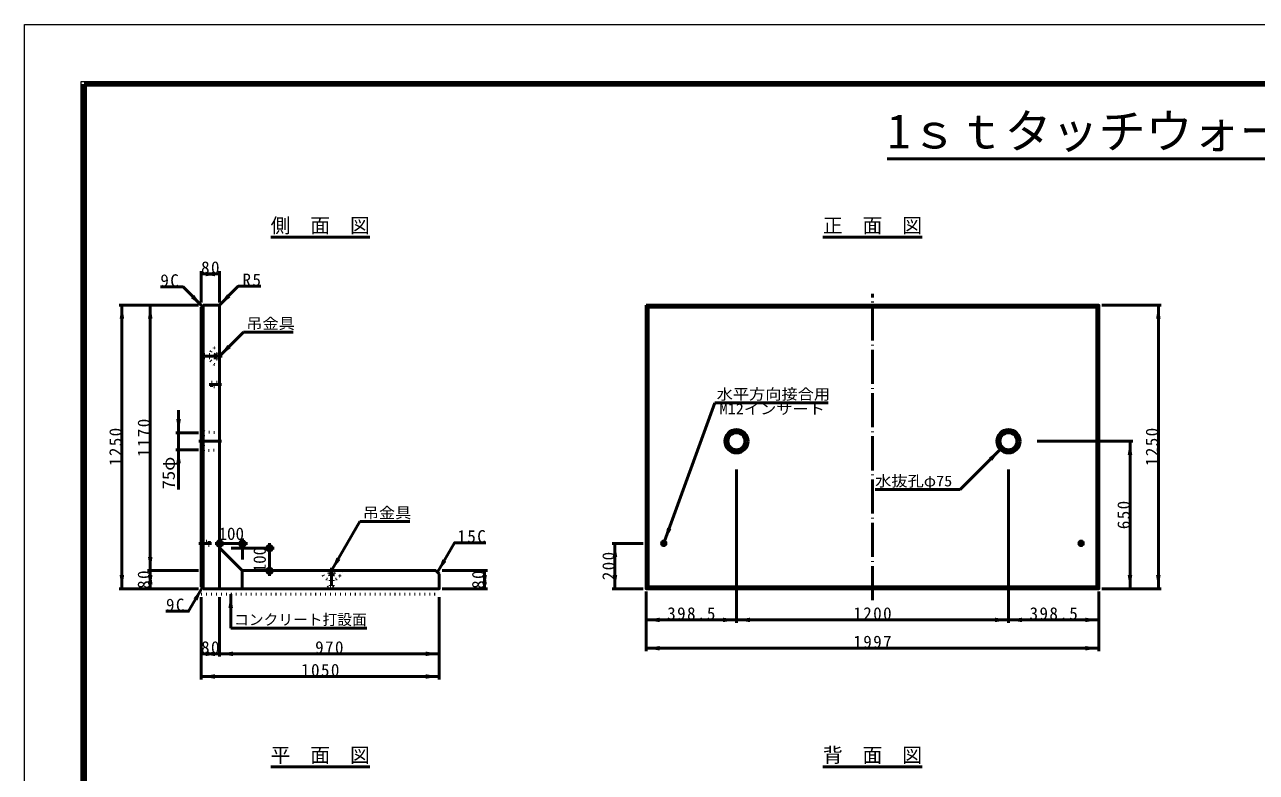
# Model space of a CAD drawing. Units: millimetres, scale not verified, with parts at other scales. Extents: x -2102 to 2102, y -1485 to 1485.
# Drawn here: x -2102 to 71, y 167 to 1485 of the extents above; entities that cross this region are included whole.
import ezdxf
from ezdxf.enums import TextEntityAlignment as Align

# ---------------------------------------------------------------- set-up
doc = ezdxf.new("R2010")
doc.units = ezdxf.units.MM
doc.header["$LTSCALE"] = 5
doc.linetypes.add('DOTTED', pattern=[1.75, 0.25, -1.5])
doc.linetypes.add('LONG_DASHED_DOTTED', pattern=[15.25, 12, -1.5, 0.25, -1.5])
doc.layers.add('0-0_V-nasSTD', color=7, linetype='Continuous', lineweight=50)
doc.styles.add('ＭＳ ゴシック', font='')
doc.styles.get('ＭＳ ゴシック').set_extended_font_data('MS Gothic')

msp = doc.modelspace()

# ---------------------------------------------------------------- linework, layer by layer
at = {"layer": '0-0_V-nasSTD', "lineweight": 100}
msp.add_line((-1997.5, 1380), (-1997.5, -1380), dxfattribs=at)
at = {"layer": '0-0_V-nasSTD'}
for p, q in [((-580.608, 1248.465), (580.608, 1248.465)), ((-1668.369, 1110.327), (-1493.369, 1110.327)), ((-693.969, 1110.327), (-518.969, 1110.327)), ((-1790.869, 1050.327), (-1790.869, 995.327)), ((-1758.869, 1045.327), (-1790.869, 1045.327)), ((-1758.869, 1050.327), (-1758.869, 995.327)), ((-1795.869, 990.327), (-1935.869, 990.327)), ((-1930.869, 990.327), (-1930.869, 490.327)), ((-1880.869, 990.327), (-1880.869, 522.327)), ((-1787.269, 990.327), (-1790.869, 986.727)), ((-1790.869, 986.727), (-1790.869, 493.927)), ((-1760.869, 990.327), (-1787.269, 990.327)), ((-1787.269, 990.327), (-1787.269, 490.327)), ((-1758.869, 988.327), (-1758.869, 490.327)), ((-1005.869, 990.327), (-1002.269, 986.727)), ((-1002.269, 986.727), (-1002.269, 493.927)), ((-210.669, 986.727), (-1002.269, 986.727)), ((-210.669, 986.727), (-207.069, 990.327)), ((-210.669, 493.927), (-210.669, 986.727)), ((-97.069, 990.327), (-202.069, 990.327)), ((-102.069, 990.327), (-102.069, 490.327)), ((-1758.869, 900.327), (-1716.442, 942.754)), ((-1716.442, 942.754), (-1628.442, 942.754)), ((-1830.869, 805.327), (-1830.869, 765.327)), ((-884.444, 818.218), (-973.369, 573.898)), ((-884.444, 818.218), (-684.444, 818.218)), ((-1835.869, 765.327), (-1795.869, 765.327)), ((-1830.869, 765.327), (-1830.869, 735.327)), ((-316.069, 750.327), (-147.069, 750.327)), ((-152.069, 750.327), (-152.069, 490.327)), ((-1835.869, 735.327), (-1795.869, 735.327)), ((-1830.869, 735.327), (-1830.869, 665.327)), ((-451.746, 665.05), (-381.035, 735.761)), ((-846.469, 700.327), (-846.469, 430.327)), ((-366.469, 700.327), (-366.469, 430.327)), ((-601.746, 665.05), (-451.746, 665.05)), ((-1560.869, 522.327), (-1510.869, 608.93)), ((-1510.869, 608.93), (-1422.869, 608.93)), ((-1766.346, 569.805), (-1709.346, 569.805)), ((-1718.346, 578.805), (-1718.346, 541.805)), ((-1670.346, 570.805), (-1670.346, 512.805)), ((-1065.869, 570.327), (-1010.869, 570.327)), ((-1060.869, 570.327), (-1060.869, 490.327)), ((-1758.869, 562.327), (-1718.869, 522.327)), ((-1738.346, 561.805), (-1662.346, 561.805)), ((-1795.869, 522.327), (-1885.869, 522.327)), ((-1880.869, 522.327), (-1880.869, 490.327)), ((-1718.869, 522.327), (-1376.869, 522.327)), ((-1718.869, 490.327), (-1718.869, 522.327)), ((-1376.869, 522.327), (-1370.869, 516.327)), ((-1285.869, 522.327), (-1365.869, 522.327)), ((-1290.869, 522.327), (-1290.869, 490.327)), ((-1795.869, 490.327), (-1935.869, 490.327)), ((-1790.869, 493.927), (-1787.269, 490.327)), ((-1738.869, 420.527), (-1738.869, 480.527)), ((-1285.869, 490.327), (-1365.869, 490.327)), ((-1065.869, 490.327), (-1010.869, 490.327)), ((-1002.269, 493.927), (-1005.869, 490.327)), ((-1005.869, 485.327), (-1005.869, 380.327)), ((-1002.269, 493.927), (-210.669, 493.927)), ((-210.669, 493.927), (-207.069, 490.327)), ((-207.069, 485.327), (-207.069, 380.327)), ((-97.069, 490.327), (-202.069, 490.327)), ((-1790.869, 330.527), (-1790.869, 475.527)), ((-1758.869, 370.527), (-1758.869, 475.527)), ((-1370.869, 330.527), (-1370.869, 475.527)), ((-1005.869, 435.327), (-846.469, 435.327)), ((-846.469, 435.327), (-366.469, 435.327)), ((-366.469, 435.327), (-207.069, 435.327)), ((-1738.869, 420.527), (-1498.869, 420.527)), ((-1005.869, 385.327), (-207.069, 385.327)), ((-1370.869, 335.527), (-1790.869, 335.527)), ((-1668.369, 176.527), (-1493.369, 176.527)), ((-693.969, 176.527), (-518.969, 176.527))]:
    msp.add_line(p, q, dxfattribs=at)
at = {"layer": '0-0_V-nasSTD', "linetype": 'LONG_DASHED_DOTTED'}
for p, q in [((-606.469, 470.327), (-606.469, 1010.327)), ((-1753.869, 900.327), (-1783.869, 900.327)), ((-1776.869, 850.327), (-1754.869, 850.327)), ((-1754.869, 750.327), (-1794.869, 750.327)), ((-1772.869, 570.327), (-1794.869, 570.327)), ((-980.669, 570.327), (-968.669, 570.327)), ((-974.669, 564.327), (-974.669, 576.327)), ((-244.269, 570.327), (-232.269, 570.327)), ((-238.269, 564.327), (-238.269, 576.327)), ((-1560.869, 527.327), (-1560.869, 497.327))]:
    msp.add_line(p, q, dxfattribs=at)
at = {"layer": '0-0_V-nasSTD', "linetype": 'DOTTED'}
for p, q in [((-1790.069, 907.327), (-1790.069, 893.327)), ((-1788.869, 907.327), (-1790.069, 907.327)), ((-1788.869, 893.327), (-1790.069, 893.327)), ((-1788.869, 907.327), (-1786.869, 903.127)), ((-1788.869, 907.327), (-1788.869, 893.327)), ((-1786.869, 897.527), (-1788.869, 893.327)), ((-1766.869, 903.127), (-1786.869, 903.127)), ((-1786.869, 903.127), (-1786.869, 897.527)), ((-1766.869, 897.527), (-1786.869, 897.527)), ((-1765.669, 905.327), (-1766.869, 903.127)), ((-1766.869, 903.127), (-1766.869, 897.527)), ((-1766.869, 897.527), (-1765.669, 895.327)), ((-1762.869, 905.327), (-1765.669, 905.327)), ((-1765.669, 905.327), (-1765.669, 895.327)), ((-1762.869, 895.327), (-1765.669, 895.327)), ((-1762.869, 905.327), (-1762.869, 895.327)), ((-1772.869, 846.327), (-1772.869, 854.327)), ((-1772.869, 854.327), (-1758.869, 854.327)), ((-1758.869, 846.327), (-1772.869, 846.327)), ((-1758.869, 765.327), (-1786.869, 767.327)), ((-1786.869, 733.327), (-1790.869, 729.727)), ((-1790.869, 574.327), (-1776.869, 574.327)), ((-1776.869, 566.327), (-1790.869, 566.327)), ((-1776.869, 574.327), (-1776.869, 566.327)), ((-1776.346, 573.805), (-1776.346, 565.805)), ((-1565.869, 518.327), (-1555.869, 518.327)), ((-1565.869, 518.327), (-1565.869, 515.527)), ((-1565.869, 515.527), (-1563.669, 514.327)), ((-1565.869, 515.527), (-1555.869, 515.527)), ((-1563.669, 514.327), (-1563.669, 494.327)), ((-1563.669, 514.327), (-1558.069, 514.327)), ((-1558.069, 514.327), (-1555.869, 515.527)), ((-1558.069, 514.327), (-1558.069, 494.327)), ((-1555.869, 518.327), (-1555.869, 515.527)), ((-1790.869, 480.527), (-1370.869, 480.527)), ((-1567.869, 492.327), (-1563.669, 494.327)), ((-1567.869, 492.327), (-1567.869, 491.127)), ((-1567.869, 492.327), (-1553.869, 492.327)), ((-1567.869, 491.127), (-1553.869, 491.127)), ((-1563.669, 494.327), (-1558.069, 494.327)), ((-1558.069, 494.327), (-1553.869, 492.327)), ((-1553.869, 492.327), (-1553.869, 491.127))]:
    msp.add_line(p, q, dxfattribs=at)
at = {"layer": '0-0_V-nasSTD', "lineweight": 18}
for points in [[(-2102.5, -1485), (-2102.5, 1485), (2102.5, 1485), (2102.5, -1485)], [(-2002.5, -1385), (-2002.5, 1385), (2002.5, 1385), (2002.5, -1385)]]:
    msp.add_lwpolyline(points, close=True, dxfattribs=at)
at = {"layer": '0-0_V-nasSTD', "lineweight": 100}
msp.add_lwpolyline([(1997.5, -1380), (1997.5, 1380), (-1997.5, 1380)], dxfattribs=at)
at = {"layer": '0-0_V-nasSTD'}
for points in [[(-1789.069, 988.527), (-1823.01, 1022.468), (-1863.01, 1022.468)], [(-1759.455, 989.741), (-1725.514, 1023.683), (-1685.514, 1023.683)], [(-1373.869, 519.327), (-1343.869, 571.289), (-1288.869, 571.289)], [(-1787.269, 490.327), (-1370.869, 490.327), (-1370.869, 516.327)], [(-1789.069, 492.127), (-1813.069, 450.558), (-1853.069, 450.558)], [(-1370.869, 375.527), (-1758.869, 375.527), (-1790.869, 375.527)]]:
    msp.add_lwpolyline(points, dxfattribs=at)
msp.add_lwpolyline([(-1005.869, 990.327), (-1005.869, 490.327), (-207.069, 490.327), (-207.069, 990.327)], close=True, dxfattribs=at)
at = {"layer": '0-0_V-nasSTD', "linetype": 'DOTTED'}
for points in [[(-1786.869, 733.327), (-1786.869, 767.327), (-1790.869, 770.927)], [(-1786.869, 733.327), (-1758.869, 735.327), (-1758.869, 765.327)]]:
    msp.add_lwpolyline(points, dxfattribs=at)
at = {"layer": '0-0_V-nasSTD'}
for centre, radius in [((-846.469, 750.327), 20.6), ((-846.469, 750.327), 17), ((-846.469, 750.327), 15), ((-366.469, 750.327), 20.6), ((-366.469, 750.327), 17), ((-366.469, 750.327), 15), ((-1758.346, 569.805), 5), ((-1718.346, 569.805), 5), ((-1670.346, 561.805), 5), ((-974.669, 570.327), 3.8), ((-974.669, 570.327), 2.4), ((-974.669, 570.327), 2), ((-238.269, 570.327), 3.8), ((-238.269, 570.327), 2.4), ((-238.269, 570.327), 2), ((-1670.346, 521.805), 5)]:
    msp.add_circle(centre, radius, dxfattribs=at)
msp.add_arc((-1760.869, 988.327), 2, 0, 90, dxfattribs=at)
at = {"layer": '0-0_V-nasSTD', "linetype": 'DOTTED'}
for centre, start, end in [((-1758.869, 900.327), 90, 270), ((-1560.869, 522.327), 180, 0)]:
    msp.add_arc(centre, 17.2, start, end, dxfattribs=at)
at = {"layer": '0-0_V-nasSTD'}
for points in [[(-1790.869, 1045.327), (-1766.869, 1045.327), (-1766.869, 1049.327)], [(-1790.869, 1045.327), (-1766.869, 1041.327), (-1766.869, 1045.327)], [(-1782.869, 1045.327), (-1782.869, 1049.327), (-1758.869, 1045.327)], [(-1782.869, 1041.327), (-1782.869, 1045.327), (-1758.869, 1045.327)], [(-1808.868, 1002.669), (-1806.039, 1005.498), (-1789.069, 988.527)], [(-1806.039, 1005.498), (-1803.211, 1008.326), (-1789.069, 988.527)], [(-1759.455, 989.741), (-1745.313, 1009.54), (-1742.484, 1006.712)], [(-1759.455, 989.741), (-1742.484, 1006.712), (-1739.656, 1003.884)], [(-1934.869, 966.327), (-1930.869, 966.327), (-1930.869, 990.327)], [(-1930.869, 966.327), (-1930.869, 990.327), (-1926.869, 966.327)], [(-1884.869, 966.327), (-1880.869, 966.327), (-1880.869, 990.327)], [(-1880.869, 966.327), (-1880.869, 990.327), (-1876.869, 966.327)], [(-106.069, 966.327), (-102.069, 966.327), (-102.069, 990.327)], [(-102.069, 966.327), (-102.069, 990.327), (-98.069, 966.327)], [(-1758.869, 900.327), (-1744.727, 920.126), (-1741.898, 917.298)], [(-1758.869, 900.327), (-1741.898, 917.298), (-1739.07, 914.469)], [(-1834.869, 789.327), (-1830.869, 765.327), (-1830.869, 789.327)], [(-1830.869, 765.327), (-1830.869, 789.327), (-1826.869, 789.327)], [(-156.069, 726.327), (-152.069, 726.327), (-152.069, 750.327)], [(-152.069, 726.327), (-152.069, 750.327), (-148.069, 726.327)], [(-1834.869, 711.327), (-1830.869, 711.327), (-1830.869, 735.327)], [(-1830.869, 711.327), (-1830.869, 735.327), (-1826.869, 711.327)], [(-400.834, 721.619), (-398.006, 718.79), (-381.035, 735.761)], [(-398.006, 718.79), (-395.177, 715.962), (-381.035, 735.761)], [(-973.369, 573.898), (-968.919, 597.819), (-965.161, 596.451)], [(-973.369, 573.898), (-965.161, 596.451), (-961.402, 595.083)], [(-1064.869, 546.327), (-1060.869, 546.327), (-1060.869, 570.327)], [(-1060.869, 546.327), (-1060.869, 570.327), (-1056.869, 546.327)], [(-1884.869, 546.327), (-1880.869, 522.327), (-1880.869, 546.327)], [(-1880.869, 522.327), (-1880.869, 546.327), (-1876.869, 546.327)], [(-1560.869, 522.327), (-1552.333, 545.112), (-1548.869, 543.112)], [(-1884.869, 498.327), (-1880.869, 498.327), (-1880.869, 522.327)], [(-1880.869, 498.327), (-1880.869, 522.327), (-1876.869, 498.327)], [(-1560.869, 522.327), (-1548.869, 543.112), (-1545.405, 541.112)], [(-1373.869, 519.327), (-1365.333, 542.112), (-1361.869, 540.112)], [(-1373.869, 519.327), (-1361.869, 540.112), (-1358.405, 538.112)], [(-1294.869, 498.327), (-1290.869, 498.327), (-1290.869, 522.327)], [(-1290.869, 498.327), (-1290.869, 522.327), (-1286.869, 498.327)], [(-1934.869, 514.327), (-1930.869, 490.327), (-1930.869, 514.327)], [(-1930.869, 490.327), (-1930.869, 514.327), (-1926.869, 514.327)], [(-1884.869, 514.327), (-1880.869, 490.327), (-1880.869, 514.327)], [(-1880.869, 490.327), (-1880.869, 514.327), (-1876.869, 514.327)], [(-1294.869, 514.327), (-1290.869, 490.327), (-1290.869, 514.327)], [(-1290.869, 490.327), (-1290.869, 514.327), (-1286.869, 514.327)], [(-1064.869, 514.327), (-1060.869, 490.327), (-1060.869, 514.327)], [(-1060.869, 490.327), (-1060.869, 514.327), (-1056.869, 514.327)], [(-156.069, 514.327), (-152.069, 490.327), (-152.069, 514.327)], [(-152.069, 490.327), (-152.069, 514.327), (-148.069, 514.327)], [(-106.069, 514.327), (-102.069, 490.327), (-102.069, 514.327)], [(-102.069, 490.327), (-102.069, 514.327), (-98.069, 514.327)], [(-1804.533, 473.343), (-1801.069, 471.343), (-1789.069, 492.127)], [(-1801.069, 471.343), (-1797.605, 469.343), (-1789.069, 492.127)], [(-1742.869, 456.527), (-1738.869, 456.527), (-1738.869, 480.527)], [(-1738.869, 456.527), (-1738.869, 480.527), (-1734.869, 456.527)], [(-1005.869, 435.327), (-981.869, 435.327), (-981.869, 439.327)], [(-1005.869, 435.327), (-981.869, 431.327), (-981.869, 435.327)], [(-870.469, 435.327), (-870.469, 439.327), (-846.469, 435.327)], [(-870.469, 431.327), (-870.469, 435.327), (-846.469, 435.327)], [(-846.469, 435.327), (-822.469, 435.327), (-822.469, 439.327)], [(-846.469, 435.327), (-822.469, 431.327), (-822.469, 435.327)], [(-390.469, 435.327), (-390.469, 439.327), (-366.469, 435.327)], [(-390.469, 431.327), (-390.469, 435.327), (-366.469, 435.327)], [(-366.469, 435.327), (-342.469, 435.327), (-342.469, 439.327)], [(-366.469, 435.327), (-342.469, 431.327), (-342.469, 435.327)], [(-231.069, 435.327), (-231.069, 439.327), (-207.069, 435.327)], [(-231.069, 431.327), (-231.069, 435.327), (-207.069, 435.327)], [(-1790.869, 375.527), (-1766.869, 375.527), (-1766.869, 379.527)], [(-1790.869, 375.527), (-1766.869, 371.527), (-1766.869, 375.527)], [(-1782.869, 375.527), (-1782.869, 379.527), (-1758.869, 375.527)], [(-1782.869, 371.527), (-1782.869, 375.527), (-1758.869, 375.527)], [(-1758.869, 375.527), (-1734.869, 375.527), (-1734.869, 379.527)], [(-1758.869, 375.527), (-1734.869, 371.527), (-1734.869, 375.527)], [(-1394.869, 375.527), (-1394.869, 379.527), (-1370.869, 375.527)], [(-1394.869, 371.527), (-1394.869, 375.527), (-1370.869, 375.527)], [(-1005.869, 385.327), (-981.869, 385.327), (-981.869, 389.327)], [(-1005.869, 385.327), (-981.869, 381.327), (-981.869, 385.327)], [(-231.069, 385.327), (-231.069, 389.327), (-207.069, 385.327)], [(-231.069, 381.327), (-231.069, 385.327), (-207.069, 385.327)], [(-1790.869, 335.527), (-1766.869, 335.527), (-1766.869, 339.527)], [(-1790.869, 335.527), (-1766.869, 331.527), (-1766.869, 335.527)], [(-1394.869, 335.527), (-1394.869, 339.527), (-1370.869, 335.527)], [(-1394.869, 331.527), (-1394.869, 335.527), (-1370.869, 335.527)]]:
    msp.add_solid(points, dxfattribs=at)

# ---------------------------------------------------------------- texts
at = {"layer": '0-0_V-nasSTD', "style": 'ＭＳ ゴシック'}
for s, height, p in [('1ｓｔタッチウォール  Ｈ=1250', 60.81, (-580.608, 1248.465)), ('側\u3000面\u3000図', 25.66, (-1668.369, 1110.327)), ('正\u3000面\u3000図', 25.66, (-693.969, 1110.327)), ('100', 21.99, (-1760.346, 569.805)), ('コンクリート打設面', 19.06, (-1732.841, 420.527)), ('平\u3000面\u3000図', 25.66, (-1668.369, 176.527)), ('背\u3000面\u3000図', 25.66, (-693.969, 176.527))]:
    msp.add_text(s, height=height, dxfattribs=at).set_placement(p, align=Align.BOTTOM_LEFT)
at = {"layer": '0-0_V-nasSTD', "style": 'ＭＳ ゴシック', "width": 1.1}
for s, p in [('吊金具', (-1711.442, 942.754)), ('水平方向接合用', (-881.444, 818.218)), ('M12インサート', (-876.194, 792.218)), ('水抜孔φ75', (-601.746, 665.05)), ('吊金具', (-1505.869, 608.93))]:
    msp.add_text(s, height=19.06, dxfattribs=at).set_placement(p, align=Align.BOTTOM_LEFT)
msp.add_text('75φ', height=21.99, rotation=90, dxfattribs=at).set_placement((-1830.869, 665.327), align=Align.BOTTOM_LEFT)
at = {"layer": '0-0_V-nasSTD', "style": 'ＭＳ ゴシック'}
msp.add_text('100', height=21.99, rotation=90, dxfattribs=at).set_placement((-1670.346, 519.305), align=Align.BOTTOM_LEFT)
at = {"layer": '0-0_V-nasSTD', "char_height": 21.99, "attachment_point": 7, "style": 'ＭＳ ゴシック'}
for s, insert in [('\\T1.17;80', (-1791.119, 1045.327)), ('\\T1.17;9C', (-1863.01, 1022.468)), ('\\T1.17;R5', (-1718.014, 1023.683)), ('\\T1.17;15C', (-1338.869, 571.289)), ('\\T1.17;9C', (-1853.069, 450.558)), ('\\T1.17;398.5', (-968.669, 435.327)), ('\\T1.17;1200', (-640.219, 435.327)), ('\\T1.17;398.5', (-329.269, 435.327)), ('\\T1.17;80', (-1791.119, 375.527)), ('\\T1.17;970', (-1589.869, 375.527)), ('\\T1.17;1997', (-640.219, 385.327)), ('\\T1.17;1050', (-1614.619, 335.527))]:
    msp.add_mtext(s, dxfattribs=dict(at, insert=insert))
at = {"layer": '0-0_V-nasSTD', "char_height": 21.99, "attachment_point": 7, "rotation": 90, "style": 'ＭＳ ゴシック'}
for s, insert in [('\\T1.17;1170', (-1880.869, 722.577)), ('\\T1.17;1250', (-1930.869, 706.577)), ('\\T1.17;1250', (-102.069, 706.577)), ('\\T1.17;650', (-152.069, 595.327)), ('\\T1.17;200', (-1060.869, 505.327)), ('\\T1.17;80', (-1880.869, 490.077)), ('\\T1.17;80', (-1290.869, 490.077))]:
    msp.add_mtext(s, dxfattribs=dict(at, insert=insert))

doc.saveas('drawing.dxf')
